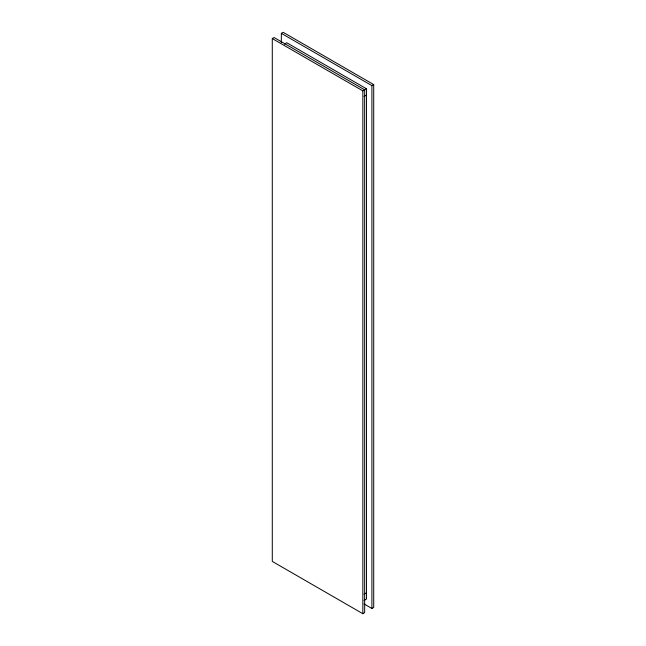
<?xml version="1.0" encoding="UTF-8"?>
<svg xmlns="http://www.w3.org/2000/svg" width="646" height="646" viewBox="0 0 646 646"><rect width="100%" height="100%" fill="white"/><g stroke="black" fill="none" stroke-linecap="round" stroke-linejoin="round"><path stroke-width="0.97" d="M272.289 38.574L274.098 37.525L364.659 89.81L364.659 612.658L362.842 613.7L272.289 561.414L272.289 38.574L362.842 90.86L366.468 88.768L366.468 599.06L364.053 600.457M281.341 42.426L281.341 33.342L283.158 32.3L373.711 84.586L373.711 607.426L371.902 608.475L364.061 603.945M284.361 44.154L286.776 42.757L366.468 88.768M281.341 33.342L371.902 85.627L373.711 84.586M364.053 96.432L366.468 95.043M364.053 594.183L366.468 592.786M371.902 85.627L371.902 608.475M362.842 90.86L362.842 613.7"/></g></svg>
